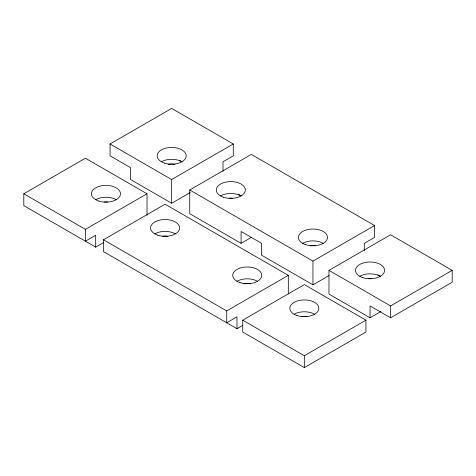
<?xml version="1.0" encoding="UTF-8"?>
<svg xmlns="http://www.w3.org/2000/svg" width="476" height="476" viewBox="0 0 476 476"><rect width="100%" height="100%" fill="white"/><g stroke="black" fill="none" stroke-linecap="round" stroke-linejoin="round"><path stroke-width="0.71" d="M103.381 242.683L95.682 247.127L23.8 205.632L23.8 193.774L85.412 158.205L147.019 193.774L147.019 215.265M190.275 192.512L171.663 203.258L130.591 179.547L130.591 167.689L110.057 155.83L110.057 143.972L171.663 108.403L233.276 143.972L233.276 155.83L223.006 161.763L223.006 171.396M23.8 193.774L85.412 229.343L147.019 193.774M110.057 143.972L171.663 179.547L233.276 143.972M242.748 325.37L236.971 328.708L103.482 251.637L103.482 239.779L165.095 204.21L288.313 275.348L288.313 293.876M251.352 237.405L241.082 243.337L189.74 213.694L189.74 189.978L251.352 154.408L374.57 225.553L374.57 237.405L364.301 243.337L364.301 250.745M103.482 239.779L226.707 310.917L288.313 275.348M189.74 189.978L312.958 261.122L374.57 225.553M242.724 320.169L304.337 284.6L365.943 320.169L365.943 332.028L304.337 367.597L242.724 332.028L242.724 320.169L304.337 355.739L365.943 320.169M370.054 317.795L328.981 294.085L328.981 270.368L390.588 234.799L452.2 270.368L452.2 282.226L390.588 317.795L370.054 305.937L370.054 317.795L380.961 311.5M241.082 243.337L241.082 231.479L261.616 243.337L261.616 255.195L312.958 284.832L329.005 275.574M328.981 270.368L390.588 305.937L452.2 270.368M179.369 160.281L181.933 161.763A14.524 8.384 0 0 0 161.4 161.763M238.524 194.434L241.082 195.91A14.524 8.384 0 0 0 220.543 195.91M377.765 274.825L380.318 276.3A14.524 8.384 0 0 0 359.785 276.3M390.588 305.937L390.588 317.795M312.958 261.122L312.958 284.832M304.337 355.739L304.337 367.597M236.971 328.708L236.971 316.849L226.707 322.776L226.707 310.917M171.663 179.547L171.663 203.258M95.682 247.127L95.682 235.275L85.412 241.201L85.412 229.343M368.359 278.579A6.533 3.772 0 0 1 371.744 278.579M162.334 236.358A6.533 3.772 0 0 1 167.855 236.358M154.825 233.853A14.524 8.384 0 0 1 175.364 233.853M236.971 281.28A14.524 8.384 0 0 1 257.51 281.28M243.974 283.94A6.533 3.772 0 0 1 250.507 283.94M301.57 316.748A6.533 3.772 0 0 1 307.097 316.748M294.067 314.237A14.524 8.384 0 0 1 314.6 314.237M168.397 164.422A6.533 3.772 0 0 1 174.936 164.422M104.256 201.985A6.533 3.772 0 0 1 107.641 201.985M95.682 199.7A14.524 8.384 0 0 1 116.215 199.7M229.123 198.195A6.533 3.772 0 0 1 232.502 198.195M302.688 243.337A14.524 8.384 0 0 1 323.228 243.337M310.197 245.848A6.533 3.772 0 0 1 315.725 245.848M362.789 277.633A14.524 8.384 0 0 0 384.572 270.368A14.524 8.384 0 0 0 362.789 263.109A14.524 8.384 0 0 0 362.789 277.633M157.836 235.18A14.524 8.384 0 0 0 179.619 227.921A14.524 8.384 0 0 0 157.836 220.662A14.524 8.384 0 0 0 157.836 235.18M239.981 282.607A14.524 8.384 0 0 0 261.764 275.348A14.524 8.384 0 0 0 239.981 268.089A14.524 8.384 0 0 0 239.981 282.607M297.072 315.57A14.524 8.384 0 0 0 318.855 308.311A14.524 8.384 0 0 0 297.072 301.052A14.524 8.384 0 0 0 297.072 315.57M164.404 163.095A14.524 8.384 0 0 0 186.187 155.83A14.524 8.384 0 0 0 164.404 148.571A14.524 8.384 0 0 0 164.404 163.095M98.687 201.033A14.524 8.384 0 0 0 120.47 193.774A14.524 8.384 0 0 0 98.687 186.515A14.524 8.384 0 0 0 98.687 201.033M223.553 197.242A14.524 8.384 0 0 0 245.336 189.978A14.524 8.384 0 0 0 223.553 182.719A14.524 8.384 0 0 0 223.553 197.242M305.699 244.67A14.524 8.384 0 0 0 327.482 237.405A14.524 8.384 0 0 0 305.699 230.146A14.524 8.384 0 0 0 305.699 244.67"/></g></svg>
